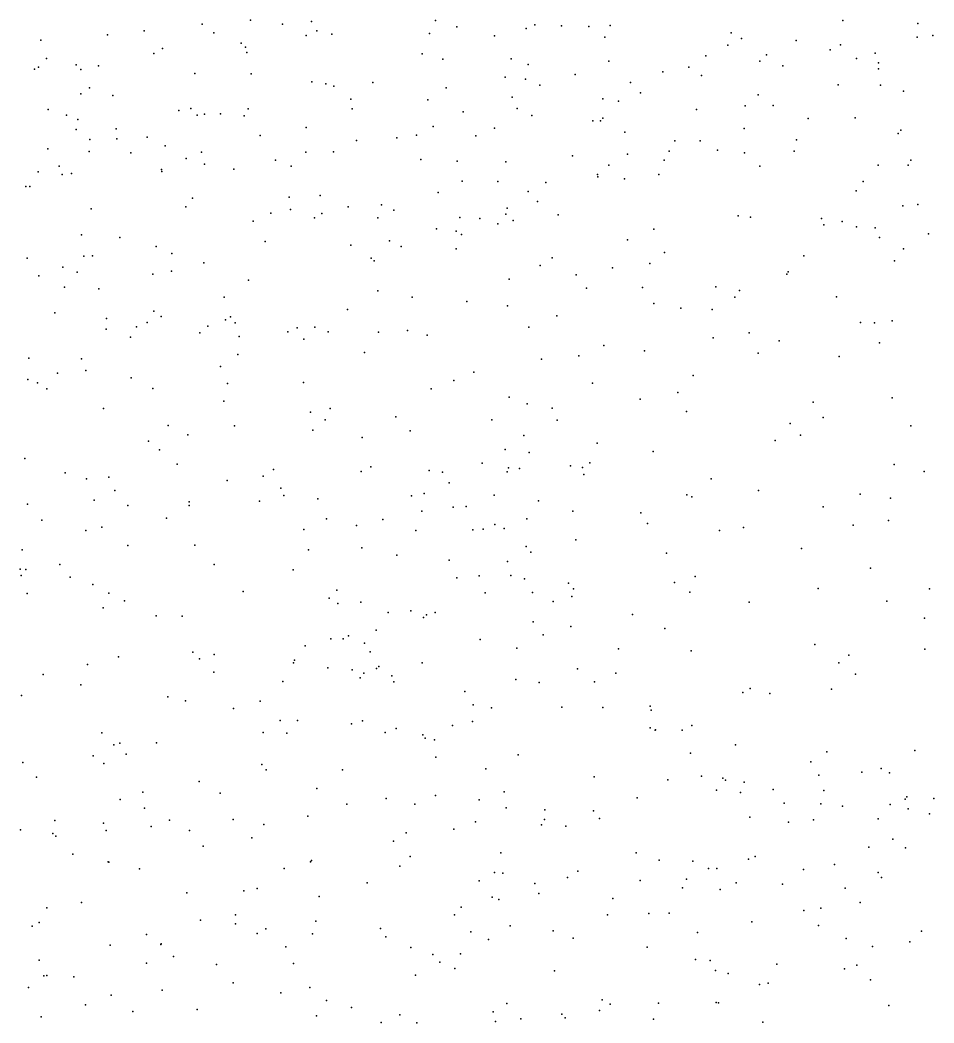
# Model space of a CAD drawing. Header units: metres. Extents: x -25 to 25, y -27.7 to 27.8.
# Drawn here: x -9.48 to -7.938, y 0.012 to 1.704 of the extents above; entities that cross this region are included whole.
import ezdxf

# ---------------------------------------------------------------- set-up
doc = ezdxf.new("R2010")
doc.units = ezdxf.units.M

msp = doc.modelspace()

# ---------------------------------------------------------------- linework, layer by layer
for p in [(-9.173, 1.697, -20.8671), (-9.091, 1.7039, 15.1691), (-9.0372, 1.6967, -19.4959), (-8.9884, 1.7013, -1.6139), (-8.7793, 1.7033, -1.5509), (-8.7433, 1.6926, -19.2347), (-8.6116, 1.696, -3.1432), (-8.5669, 1.694, -12.1462), (-8.5205, 1.6931, -6.812), (-8.4844, 1.6946, -21.0591), (-8.0922, 1.7034, 2.9187), (-7.9657, 1.698, 24.0702), (-9.3324, 1.6788, 27.0805), (-9.2706, 1.6859, -2.1658), (-9.153, 1.6822, -3.1095), (-8.9975, 1.6781, 25.5321), (-8.9793, 1.6858, -9.8992), (-8.954, 1.6799, 16.3013), (-8.7893, 1.6812, 27.1834), (-8.6795, 1.6772, -2.2651), (-8.6263, 1.6894, 27.2177), (-8.4938, 1.6751, -2.1298), (-8.2806, 1.6824, 27.2663), (-7.9669, 1.6749, -10.0421), (-7.9402, 1.6778, -2.3151), (-9.4448, 1.6702, -20.5093), (-9.1071, 1.6649, -8.9492), (-9.0998, 1.6583, -11.9698), (-8.286, 1.6616, -8.6733), (-8.2629, 1.6727, 2.965), (-8.1709, 1.6693, -20.1177), (-8.0962, 1.662, 24.2567), (-9.2545, 1.6473, -19.6576), (-9.2399, 1.6557, -9.0329), (-9.0974, 1.6492, -6.6532), (-8.8018, 1.6468, -3.1137), (-8.323, 1.6436, -12.178), (-8.2211, 1.6451, -3.2505), (-8.1132, 1.6535, -20.7816), (-8.0376, 1.6481, -2.1642), (-9.4488, 1.6246, 25.6782), (-9.4352, 1.6391, 21.9005), (-9.3854, 1.6284, 16.4162), (-9.3478, 1.6269, -11.8394), (-8.7666, 1.6381, -8.769), (-8.6515, 1.6383, -9.9212), (-8.6228, 1.6291, -20.9836), (-8.4866, 1.6345, -19.3448), (-8.3521, 1.6244, -2.0384), (-8.232, 1.6348, -14.7342), (-8.1935, 1.6266, -6.7775), (-8.0692, 1.6388, -20.4549), (-8.0321, 1.6319, 22.7037), (-9.4556, 1.6212, 15.1904), (-9.3774, 1.6205, -18.576), (-9.185, 1.6135, 22.2132), (-9.0901, 1.6133, -1.8076), (-8.6618, 1.6073, 22.635), (-8.5438, 1.6119, -19.6694), (-8.3958, 1.6167, -1.6263), (-8.3306, 1.6102, 24.5913), (-8.0318, 1.6216, 4.9199), (-8.9879, 1.5998, -2.3541), (-8.964, 1.5963, 22.4424), (-8.9505, 1.5923, -6.6532), (-8.8847, 1.5986, -1.7693), (-8.6275, 1.604, 14.9849), (-8.603, 1.594, -1.7513), (-8.4504, 1.5988, 15.3814), (-8.0998, 1.5944, -1.1284), (-8.0288, 1.5938, -6.7545), (-9.3777, 1.5797, 22.0373), (-9.3631, 1.5896, -6.3752), (-9.3233, 1.5765, -3.3346), (-8.7611, 1.5898, -19.5656), (-8.6501, 1.574, -3.2881), (-8.4336, 1.5811, 24.7566), (-8.2351, 1.5778, -20.6946), (-7.9897, 1.584, -19.7284), (-8.9219, 1.5707, -20.8982), (-8.7924, 1.5692, -9.9237), (-8.4967, 1.5709, 15.631), (-8.4706, 1.567, -20.8757), (-8.2567, 1.559, -19.3922), (-8.2094, 1.5597, 22.6914), (-9.4324, 1.5529, -20.2486), (-9.4014, 1.5436, -5.8993), (-9.2122, 1.5512, -18.8619), (-9.1922, 1.5545, 27.1933), (-9.181, 1.5436, -9.9379), (-9.1688, 1.5451, -6.4886), (-9.142, 1.5458, -20.7446), (-9.1022, 1.5424, -3.1935), (-9.0952, 1.554, -19.6195), (-8.92, 1.5542, -12.0154), (-8.7327, 1.549, -20.899), (-8.6412, 1.5546, 16.062), (-8.6166, 1.5427, -8.7595), (-8.3391, 1.553, -1.8289), (-9.3826, 1.5362, -15.7033), (-8.9973, 1.5227, -8.91), (-8.7831, 1.5245, 16.2458), (-8.5138, 1.5341, 22.681), (-8.5009, 1.5337, -3.3812), (-8.4972, 1.5385, 27.2306), (-8.1504, 1.5378, -3.3394), (-8.0715, 1.539, -1.3225), (-9.3855, 1.5191, -20.0463), (-9.3178, 1.5202, -6.2147), (-9.2654, 1.5061, -20.5546), (-9.0748, 1.509, 16.449), (-8.8112, 1.5095, 15.0098), (-8.7113, 1.5086, -12.0552), (-8.6799, 1.5216, -6.6793), (-8.4599, 1.5146, -19.8812), (-8.2587, 1.5207, -20.3876), (-7.9988, 1.5127, -2.0472), (-7.9943, 1.5184, -3.2663), (-9.3624, 1.5024, -20.3934), (-9.3167, 1.5036, -6.0392), (-9.235, 1.4919, 16.541), (-8.9122, 1.5006, -1.9774), (-8.8444, 1.5053, -2.1474), (-8.3755, 1.4999, -20.0982), (-8.3326, 1.4999, 27.2307), (-8.17, 1.5021, -1.7203), (-9.4329, 1.4864, 27.1153), (-9.3637, 1.4823, -5.6388), (-9.2931, 1.4797, -19.9137), (-9.174, 1.4811, 25.5307), (-8.9982, 1.4813, -20.7498), (-8.951, 1.4815, -19.6726), (-8.5482, 1.4746, -20.7349), (-8.4552, 1.4777, 15.276), (-8.3848, 1.4825, -20.6254), (-8.3037, 1.4842, -10.015), (-8.2582, 1.48, -6.6949), (-8.1744, 1.4826, 24.4861), (-9.414, 1.4574, -15.9182), (-9.1996, 1.4706, -3.3266), (-9.1686, 1.4608, -19.7907), (-9.049, 1.4674, 22.4204), (-9.0226, 1.4572, -15.0252), (-8.8041, 1.4687, 25.35), (-8.7426, 1.4659, -14.8153), (-8.6605, 1.4646, 25.1329), (-8.4869, 1.4592, -14.7458), (-8.3935, 1.4676, -20.2489), (-8.232, 1.4575, -12.1362), (-8.0323, 1.459, 24.348), (-7.9819, 1.4594, -6.6879), (-7.9776, 1.4676, -1.2027), (-9.4497, 1.4476, -18.4191), (-9.4092, 1.4436, -9.1435), (-9.393, 1.4448, -10.0061), (-9.2414, 1.452, -11.9442), (-9.2409, 1.4484, -15.3138), (-9.1196, 1.4526, -8.9882), (-8.5057, 1.4434, 24.8792), (-8.5055, 1.4396, 15.5471), (-8.4027, 1.4436, -20.4039), (-9.4705, 1.4229, 16.6327), (-9.4637, 1.4233, -5.3064), (-8.734, 1.4324, -3.3941), (-8.674, 1.4315, 14.9225), (-8.5932, 1.4297, 15.8888), (-8.4602, 1.4361, -10.0251), (-8.058, 1.4316, 22.654), (-9.0261, 1.4051, -20.606), (-8.9735, 1.4082, -19.1036), (-8.7746, 1.4132, -19.7918), (-8.6231, 1.4149, -9.9994), (-8.0697, 1.4156, -19.9545), (-9.2002, 1.3891, -20.2585), (-9.1893, 1.4032, -6.1378), (-8.9268, 1.3889, -12.0304), (-8.8704, 1.3921, 22.5521), (-8.6073, 1.3977, -3.4753), (-7.9909, 1.3906, -1.6698), (-7.9655, 1.3926, -12.5009), (-9.3601, 1.3852, 25.574), (-9.057, 1.3782, -3.3464), (-9.0236, 1.3846, -19.8742), (-8.9709, 1.3774, 15.0159), (-8.8494, 1.3832, 16.3835), (-8.7384, 1.371, 22.6333), (-8.6606, 1.3764, -6.6285), (-8.6583, 1.3865, 16.1175), (-8.5724, 1.3754, -20.3313), (-8.2685, 1.3735, -3.5464), (-8.2477, 1.3715, -19.653), (-9.087, 1.3649, -6.3), (-8.9835, 1.3701, 25.43), (-8.8767, 1.3701, -20.5555), (-8.7046, 1.369, -19.2768), (-8.6739, 1.3599, -8.7745), (-8.6483, 1.3657, -20.0552), (-8.1281, 1.3691, -14.7745), (-8.1241, 1.3584, -6.6283), (-8.093, 1.3641, -3.4983), (-8.069, 1.3553, -10.0223), (-8.0376, 1.3535, 27.1862), (-9.3761, 1.3416, 22.2359), (-9.3115, 1.3372, -15.5744), (-8.7775, 1.352, -12.04), (-8.7445, 1.3476, -20.4431), (-8.7355, 1.342, 25.2057), (-8.411, 1.3514, -8.7197), (-8.0304, 1.3371, -12.3165), (-7.9473, 1.3431, -1.8262), (-9.2503, 1.3222, 15.0566), (-9.0663, 1.3303, -20.1302), (-8.9222, 1.3241, -8.8589), (-8.8568, 1.3315, -19.9684), (-8.8372, 1.3219, -3.446), (-8.4554, 1.3329, 27.2091), (-9.3722, 1.3054, -18.583), (-9.3579, 1.306, -3.4729), (-9.2241, 1.31, -9.0453), (-8.7446, 1.3182, 27.2385), (-8.3927, 1.312, 24.7407), (-8.1581, 1.3064, -12.1698), (-7.9895, 1.3182, -8.5736), (-9.4678, 1.302, 15.0373), (-9.4076, 1.2873, 27.1728), (-9.1699, 1.2946, -3.434), (-8.8877, 1.3021, -6.4842), (-8.8824, 1.2976, -20.1185), (-8.6029, 1.2896, 22.6898), (-8.5825, 1.3026, 24.9434), (-8.4808, 1.286, 15.3283), (-8.4174, 1.2931, 22.711), (-8.0051, 1.2978, 24.4385), (-9.4485, 1.2727, -10.053), (-9.3837, 1.2789, -5.2457), (-9.2563, 1.2751, 22.3412), (-9.2244, 1.2801, 25.4927), (-8.5419, 1.274, 15.5433), (-8.1868, 1.275, -8.6153), (-8.1845, 1.2794, 22.6758), (-9.4052, 1.2534, 16.7805), (-9.0946, 1.2651, -15.107), (-8.6551, 1.2668, 16.0198), (-8.4303, 1.2529, -19.4588), (-8.3064, 1.2539, -20.0216), (-9.3471, 1.2504, -15.8182), (-9.1359, 1.2365, -9.9606), (-8.8762, 1.247, 25.3202), (-8.8187, 1.2366, -14.9051), (-8.5243, 1.2516, -12.0461), (-8.2741, 1.2364, -10.0687), (-8.2666, 1.2476, 27.1847), (-8.1025, 1.2371, -3.5929), (-8.7265, 1.229, 16.2702), (-8.6578, 1.2218, -3.5839), (-8.411, 1.2256, -19.8396), (-9.4211, 1.2103, 25.5693), (-9.2541, 1.2128, 16.7871), (-9.2417, 1.2039, -5.3662), (-9.1249, 1.2031, -5.6861), (-8.9276, 1.2158, 16.6051), (-8.5748, 1.2047, -10.0843), (-8.3655, 1.2177, -12.0846), (-8.3127, 1.2155, -14.7759), (-9.3344, 1.2007, -11.9979), (-9.2834, 1.1862, 27.2321), (-9.2658, 1.1936, -15.3073), (-9.163, 1.1874, -18.8834), (-9.1333, 1.1983, -12.0563), (-9.1173, 1.1934, 14.9733), (-9.0124, 1.1847, -6.064), (-8.983, 1.186, -3.5328), (-8.6219, 1.1856, 27.2327), (-8.0621, 1.1935, 27.1139), (-8.0385, 1.1929, -6.5406), (-8.0088, 1.1964, -12.504), (-9.3348, 1.1825, -9.0981), (-9.2935, 1.1691, -10.0028), (-9.1766, 1.1764, -3.5367), (-9.1106, 1.1701, -8.9428), (-9.0281, 1.1781, 16.7259), (-8.9602, 1.1781, -6.2459), (-8.8754, 1.1775, -8.7875), (-8.8263, 1.1804, 25.1867), (-8.7933, 1.1722, -6.4791), (-8.3109, 1.1678, -8.6298), (-8.2501, 1.1765, -6.5584), (-9.0012, 1.1657, -9.9887), (-8.4951, 1.155, -6.5764), (-8.1995, 1.1626, 24.6023), (-8.0302, 1.1595, -10.0302), (-9.4653, 1.1338, -3.5992), (-9.1127, 1.14, 27.2623), (-8.8989, 1.1432, 27.2632), (-8.5376, 1.1375, 15.4288), (-8.4266, 1.1459, 24.7481), (-8.2349, 1.1419, -3.7008), (-8.098, 1.1363, -12.2775), (-9.3766, 1.1326, 22.3215), (-9.1418, 1.1196, -5.495), (-8.6002, 1.132, 15.6172), (-9.4166, 1.1081, 27.1719), (-9.3688, 1.1128, -15.5122), (-9.2928, 1.1006, 25.4519), (-8.7146, 1.1101, -8.7265), (-8.3443, 1.1044, 27.1886), (-9.4667, 1.0974, -5.0019), (-9.4503, 1.0918, 16.9039), (-9.1301, 1.091, 16.8602), (-9.0019, 1.0924, -8.83), (-8.748, 1.096, -12.0794), (-8.5144, 1.0914, -19.982), (-9.4346, 1.082, -18.4707), (-9.2562, 1.0825, 14.9257), (-8.7866, 1.0818, 14.7168), (-8.6548, 1.0677, -10.0949), (-8.3705, 1.0759, -10.0929), (-8.0091, 1.0666, -8.5496), (-9.1364, 1.0611, 25.3593), (-8.9569, 1.0489, -12.1115), (-8.6247, 1.0567, 14.6898), (-8.5822, 1.0495, -19.4175), (-8.4341, 1.0644, -3.7283), (-8.1419, 1.0592, -20.4074), (-9.3391, 1.0485, -5.1033), (-8.9901, 1.0427, 14.7995), (-8.8461, 1.0346, 25.0412), (-8.3556, 1.0434, -6.5414), (-8.1255, 1.0337, -10.0386), (-9.2299, 1.02, 27.2366), (-9.1181, 1.0193, -10.0513), (-8.9656, 1.0294, -5.921), (-8.6841, 1.0297, 15.945), (-8.574, 1.0289, 22.7181), (-8.1807, 1.0234, 22.6715), (-7.9773, 1.0196, -6.4911), (-9.197, 1.0042, -5.2631), (-8.9862, 1.0121, -5.7576), (-8.9031, 0.9995, -6.164), (-8.8222, 1.0111, 16.7365), (-8.63, 1.0032, 24.8139), (-8.1635, 1.0038, -8.5398), (-9.2632, 0.9938, 16.9766), (-8.5064, 0.9903, -14.7802), (-8.2064, 0.9945, -6.5112), (-9.472, 0.9646, 25.4439), (-9.2445, 0.9788, -8.9617), (-8.6615, 0.9795, 15.6649), (-8.6211, 0.9742, 15.5007), (-8.4119, 0.9762, 22.7253), (-9.2147, 0.9549, -12.1174), (-8.8882, 0.9504, -8.7033), (-8.7006, 0.9564, 16.2309), (-8.6561, 0.9485, 14.5588), (-8.6374, 0.9475, -19.8877), (-8.5513, 0.9521, 27.2464), (-8.5314, 0.9491, 15.2312), (-8.5186, 0.9572, 24.7045), (-8.0057, 0.9543, -12.5614), (-9.4037, 0.9404, -15.3376), (-9.3304, 0.933, 25.3278), (-9.0697, 0.9347, 25.1434), (-9.0527, 0.946, 16.9925), (-8.9044, 0.9422, 27.2656), (-8.7899, 0.9443, -14.8357), (-8.7674, 0.9413, -6.3773), (-8.6584, 0.9421, -19.6029), (-8.5291, 0.9372, 14.7826), (-7.9551, 0.9422, 22.5253), (-9.3681, 0.9299, -3.7426), (-9.1304, 0.927, 22.5069), (-9.04, 0.9141, -5.4861), (-8.7559, 0.9231, -12.1239), (-8.3142, 0.9298, -3.7941), (-9.3199, 0.9105, 14.8404), (-9.0349, 0.9021, -12.1499), (-8.8196, 0.9014, 14.6001), (-8.7983, 0.9051, -3.7342), (-8.6805, 0.9022, 16.4052), (-8.3552, 0.9033, -10.0777), (-8.3466, 0.8996, 24.6033), (-8.2346, 0.9104, -12.1694), (-8.0631, 0.904, -14.7357), (-8.0117, 0.8976, 27.041), (-9.4676, 0.8871, -9.0706), (-9.355, 0.8939, -18.7533), (-9.2982, 0.8853, -10.1378), (-9.195, 0.891, -15.0267), (-9.1946, 0.8848, -3.7564), (-9.0763, 0.8924, 27.2545), (-8.9775, 0.8964, 25.0184), (-8.7496, 0.8824, 27.2635), (-8.7274, 0.8834, 15.7726), (-8.6054, 0.8927, -8.5956), (-8.1251, 0.8826, 24.5432), (-9.2328, 0.8638, 17.0994), (-8.802, 0.8755, 24.8498), (-8.5474, 0.8754, 14.9306), (-8.4331, 0.8729, -6.5238), (-9.443, 0.8605, -10.1899), (-9.342, 0.8487, -4.9937), (-8.9628, 0.8624, -10.1309), (-8.9125, 0.8515, 17.0805), (-8.868, 0.8613, -19.1208), (-8.6791, 0.8531, 16.754), (-8.6633, 0.8461, 15.3594), (-8.625, 0.8625, -3.7661), (-8.4215, 0.8547, -20.3801), (-8.2598, 0.8482, -8.5365), (-8.0746, 0.8516, -6.4795), (-8.0151, 0.8597, -20.6164), (-9.3689, 0.8428, 25.1573), (-9.0011, 0.8447, -8.7152), (-8.8126, 0.8427, -6.1952), (-8.7163, 0.8442, 15.5832), (-8.6989, 0.845, -10.1243), (-8.3001, 0.843, -14.7327), (-9.2982, 0.8175, 22.4689), (-9.1851, 0.818, -8.8317), (-8.9033, 0.8139, -5.8461), (-8.6265, 0.8159, 15.1176), (-8.5427, 0.8273, 22.7045), (-8.162, 0.8126, -9.9859), (-9.4767, 0.81, 17.1535), (-8.9935, 0.8102, -3.7693), (-8.8447, 0.8015, 14.724), (-8.6183, 0.8061, -12.1289), (-8.3893, 0.8044, -12.1242), (-9.4127, 0.7854, -3.7993), (-9.1525, 0.7853, 14.8803), (-8.7559, 0.7928, 16.0957), (-8.6579, 0.7908, 14.7565), (-8.0456, 0.7796, 22.5454), (-9.48, 0.7778, 14.934), (-9.478, 0.767, 22.4447), (-9.4701, 0.7771, -12.083), (-9.3957, 0.7643, 27.1359), (-9.0193, 0.7768, -5.4099), (-8.7432, 0.7629, -19.8076), (-8.7054, 0.7666, 17.1063), (-8.652, 0.7668, -14.7662), (-8.6293, 0.7614, 16.6283), (-8.3412, 0.765, 22.6798), (-9.3573, 0.7517, -8.9421), (-8.555, 0.7539, 24.614), (-8.5466, 0.7447, -8.5619), (-8.3759, 0.7552, 27.2241), (-8.1336, 0.7452, -12.2366), (-7.9459, 0.7444, 22.4302), (-9.4682, 0.7367, -17.6678), (-9.33, 0.7374, 25.0043), (-9.1039, 0.7397, -19.0547), (-8.9588, 0.729, -12.1821), (-8.9457, 0.742, 17.2766), (-8.6956, 0.7379, 14.9005), (-8.6153, 0.7381, 16.8781), (-8.5495, 0.7313, 27.2556), (-8.35, 0.7387, -3.8168), (-9.3397, 0.7125, 14.9661), (-9.3039, 0.7243, -10.206), (-8.9439, 0.7199, 27.254), (-8.9049, 0.7217, -5.7095), (-8.5808, 0.7232, -20.2779), (-8.25, 0.7222, -6.4955), (-8.0178, 0.7235, 27.0429), (-9.2505, 0.699, 17.2846), (-9.2065, 0.6981, 22.5152), (-8.8588, 0.7047, 15.0574), (-8.8206, 0.7072, 15.2346), (-8.7992, 0.6961, -19.469), (-8.7942, 0.7008, 14.0147), (-8.7798, 0.7044, 24.7172), (-8.4469, 0.7013, -6.4986), (-7.9544, 0.695, -3.7336), (-8.6144, 0.6888, 17.2106), (-8.5508, 0.6807, 17.0568), (-8.3924, 0.6775, -9.992), (-8.9555, 0.6603, 13.7122), (-8.9347, 0.6602, 15.3508), (-8.9262, 0.6653, 13.9142), (-8.8794, 0.6746, 15.527), (-8.5974, 0.6671, -6.4367), (-8.9993, 0.6485, 17.3993), (-8.8989, 0.6528, -10.1806), (-8.7036, 0.659, 13.7512), (-8.6419, 0.6443, 22.6408), (-8.4707, 0.6435, 22.658), (-8.1391, 0.6508, -20.6612), (-9.3139, 0.6298, -3.8475), (-9.1883, 0.6376, 27.1992), (-9.1774, 0.6265, -12.1854), (-9.1523, 0.6336, 24.8678), (-8.8892, 0.6384, 15.7065), (-8.3481, 0.6401, 24.5208), (-8.0821, 0.6323, -8.5928), (-7.9536, 0.6427, -12.5331), (-9.3663, 0.6166, 15.1898), (-9.0186, 0.6196, -5.3022), (-9.0172, 0.6243, -14.8732), (-8.9607, 0.611, 22.552), (-8.879, 0.6099, 17.502), (-8.8748, 0.6136, -3.81), (-8.8015, 0.6199, -5.8827), (-8.5397, 0.6095, -12.1453), (-8.099, 0.6194, -6.4859), (-9.441, 0.6, 24.8988), (-9.1533, 0.6039, 17.4058), (-8.9196, 0.6078, 24.76), (-8.9064, 0.5942, -5.5508), (-8.9001, 0.6022, -8.607), (-8.8528, 0.5976, 15.9697), (-8.4751, 0.6024, 17.1917), (-8.071, 0.6005, 22.4537), (-9.3772, 0.5825, -19.0465), (-9.0367, 0.5882, -19.2624), (-8.8493, 0.5874, -12.1902), (-8.6437, 0.5916, 16.4764), (-8.6044, 0.5863, 27.2425), (-8.511, 0.5878, 24.5502), (-8.2486, 0.5761, -12.1576), (-8.1112, 0.5752, -3.7996), (-9.4774, 0.5647, 17.3239), (-9.2307, 0.5621, -14.9977), (-8.7296, 0.5711, 17.6094), (-8.261, 0.5697, -8.6235), (-8.2151, 0.5678, 22.5488), (-9.2012, 0.5554, -5.0591), (-9.1197, 0.5425, -10.2259), (-9.0747, 0.5551, 15.4911), (-8.7157, 0.5487, -8.6172), (-8.685, 0.5435, -12.1747), (-8.5663, 0.5447, -9.9925), (-8.4967, 0.5443, -14.7457), (-8.417, 0.5464, 17.3752), (-8.4155, 0.5397, -8.6308), (-9.0411, 0.5224, 17.5574), (-9.012, 0.5221, 15.6957), (-8.9209, 0.5166, 27.2285), (-8.9021, 0.5219, 17.627), (-8.8456, 0.5086, 16.1237), (-8.7508, 0.5139, 24.6292), (-8.7167, 0.5206, -6.0173), (-8.4171, 0.5099, 27.2063), (-8.347, 0.5139, -3.8159), (-9.3423, 0.5013, 17.4425), (-9.0697, 0.5023, -5.1817), (-9.0301, 0.501, -12.2059), (-8.864, 0.5019, -19.6078), (-8.8006, 0.4984, -19.8551), (-8.7966, 0.4925, -10.1098), (-8.4085, 0.5059, -20.5108), (-8.4083, 0.5069, -9.8743), (-8.3631, 0.5063, 17.5235), (-9.3216, 0.4815, -10.2053), (-9.3116, 0.4841, 27.1157), (-9.25, 0.4848, 15.4994), (-8.7811, 0.4899, -5.7335), (-8.2732, 0.4815, -9.7475), (-9.3568, 0.4629, 24.748), (-9.3008, 0.4658, -4.9477), (-8.7789, 0.4606, 16.2781), (-8.6398, 0.4644, 22.5688), (-8.3491, 0.4673, 17.1582), (-8.1189, 0.4694, 24.4772), (-7.9704, 0.4718, 23.1542), (-9.4753, 0.4518, -8.7939), (-9.3385, 0.4496, -3.8787), (-9.0722, 0.4481, -8.6607), (-8.6941, 0.441, -9.9622), (-8.1462, 0.4527, 22.3907), (-8.0273, 0.4416, -9.4828), (-9.4525, 0.4269, 15.7062), (-9.0649, 0.4389, 27.18), (-8.9362, 0.4393, 22.5468), (-8.5116, 0.4271, -12.1485), (-8.3304, 0.4286, 24.491), (-8.2946, 0.4249, 17.6588), (-8.1328, 0.43, -6.4919), (-8.0602, 0.4353, 22.8885), (-8.0135, 0.4339, -3.7996), (-9.178, 0.4192, -19.3154), (-8.9796, 0.4075, -5.2757), (-8.3871, 0.4225, 22.5084), (-8.2898, 0.4219, 27.1225), (-8.2584, 0.4186, 17.3819), (-8.2097, 0.4062, 23.1623), (-9.2729, 0.4012, 15.7346), (-9.1426, 0.3998, 24.6732), (-8.8623, 0.3906, 24.6252), (-8.7793, 0.3957, 27.1913), (-8.6631, 0.4022, 24.56), (-8.439, 0.3921, 16.8411), (-8.3053, 0.4051, -9.6153), (-8.2645, 0.4008, -8.7718), (-8.1243, 0.4044, -12.1826), (-7.9869, 0.3895, 23.5308), (-7.9839, 0.3936, -12.3329), (-7.9384, 0.3906, 24.4544), (-9.3111, 0.389, -8.6848), (-9.2699, 0.3747, -12.1932), (-8.9287, 0.3812, -8.6642), (-8.8138, 0.3814, -12.1946), (-8.7053, 0.3885, -3.8024), (-8.6598, 0.3748, -9.8245), (-8.1909, 0.3827, 22.8174), (-8.1294, 0.3817, 27.0187), (-8.0925, 0.378, -8.889), (-8.012, 0.3806, 22.1208), (-7.9821, 0.3736, -9.2049), (-9.1206, 0.3554, -14.9458), (-8.9946, 0.3611, 17.6563), (-8.5945, 0.3719, -5.9829), (-8.5127, 0.3701, 17.7107), (-8.5024, 0.3573, -6.2224), (-8.2487, 0.3593, 17.2133), (-8.0325, 0.3564, -20.7778), (-7.9459, 0.365, 22.7043), (-9.4213, 0.3539, -17.625), (-9.3392, 0.349, 15.9128), (-9.2587, 0.3435, 27.0765), (-9.228, 0.3544, 22.5392), (-9.0689, 0.3472, 15.9656), (-8.7481, 0.3393, -5.5953), (-8.7118, 0.3517, 16.4225), (-8.6002, 0.3466, 16.5892), (-8.5953, 0.3551, 27.1643), (-8.5596, 0.3441, -9.6692), (-8.1835, 0.3508, 23.4189), (-8.1417, 0.355, -9.3641), (-9.4793, 0.3379, -10.1734), (-9.4249, 0.3316, -4.8484), (-9.4197, 0.3275, 27.0137), (-9.335, 0.3367, -15.1303), (-9.1939, 0.3369, -5.0156), (-9.0891, 0.3242, -12.2119), (-8.8287, 0.3331, 17.6824), (-8.008, 0.322, -6.5023), (-9.1709, 0.3104, -8.6507), (-8.8498, 0.3189, -5.4327), (-8.0482, 0.3088, -14.7887), (-7.9864, 0.3075, 17.7727), (-9.3907, 0.2968, 24.5409), (-8.8217, 0.2932, 16.3156), (-8.6691, 0.2993, 22.521), (-8.4409, 0.2993, -9.4875), (-8.2514, 0.2882, -3.8434), (-8.24, 0.293, 17.7943), (-9.3316, 0.2841, 17.5308), (-9.3304, 0.2834, -3.8851), (-9.2783, 0.2721, 16.0638), (-9.0346, 0.2726, 16.1126), (-8.9898, 0.2838, 27.1294), (-8.9883, 0.2863, 24.5713), (-8.8396, 0.2768, 22.5259), (-8.4021, 0.2866, 23.0351), (-8.3452, 0.2852, 23.3103), (-8.3186, 0.2727, -6.3295), (-8.3045, 0.2729, -8.9513), (-8.1587, 0.2709, 22.6039), (-8.1064, 0.2794, 17.4292), (-8.6798, 0.266, -9.5932), (-8.6657, 0.2648, -14.8579), (-8.5565, 0.2573, -8.8298), (-8.5392, 0.2684, -20.3447), (-8.3557, 0.2547, 16.942), (-8.0326, 0.2662, 24.4054), (-8.0267, 0.2573, 17.5624), (-9.08, 0.2389, -10.105), (-8.8947, 0.2484, -3.8381), (-8.7055, 0.2519, -12.1772), (-8.6116, 0.2475, -3.8114), (-8.434, 0.2522, -9.3271), (-8.3623, 0.2399, -9.1484), (-8.2989, 0.2374, 22.2842), (-8.2718, 0.2486, 27.018), (-8.1941, 0.2461, -20.6535), (-8.0883, 0.2395, 26.9288), (-9.1985, 0.2319, 24.3982), (-9.1028, 0.2349, -3.8802), (-8.9753, 0.2253, -5.2045), (-8.6838, 0.2243, -20.0825), (-8.6723, 0.2206, -9.4158), (-8.605, 0.2308, 24.4998), (-8.4799, 0.2222, -5.8397), (-9.4347, 0.2061, 24.3303), (-9.3762, 0.2156, -8.5967), (-8.736, 0.2077, 17.687), (-8.1292, 0.2058, -6.3941), (-8.0629, 0.2153, 23.7582), (-9.1168, 0.1945, 27.0556), (-8.7473, 0.1946, -8.814), (-8.4893, 0.1947, 16.7513), (-8.4191, 0.1968, 22.7608), (-8.3849, 0.1976, 17.7641), (-8.1577, 0.2021, 22.0399), (-9.4594, 0.1755, -3.8535), (-9.4479, 0.1815, 16.3259), (-9.1754, 0.1856, 16.1767), (-9.1167, 0.1795, -5.0525), (-9.0653, 0.1708, -19.6429), (-8.981, 0.1841, -9.9285), (-8.8719, 0.1717, -9.5928), (-8.6534, 0.1758, -8.9416), (-8.2457, 0.1825, -6.2174), (-8.1334, 0.1768, -12.138), (-9.2669, 0.1615, -4.9469), (-9.0803, 0.1633, 22.5202), (-8.9869, 0.1624, -12.2009), (-8.863, 0.1576, -19.8257), (-8.7194, 0.166, -5.4659), (-8.6898, 0.1527, 27.0522), (-8.5805, 0.1674, 17.7015), (-8.5471, 0.1553, 23.1758), (-8.337, 0.1648, -3.9661), (-8.0864, 0.1546, -4.0458), (-7.9592, 0.1668, 21.8339), (-9.3278, 0.1432, -17.4947), (-9.2424, 0.1443, -3.8977), (-9.2421, 0.1455, -8.6308), (-9.0316, 0.1404, -8.7019), (-8.8207, 0.1396, -9.4252), (-8.422, 0.1403, 24.3954), (-8.0418, 0.1414, 17.9187), (-7.9791, 0.1492, -6.4457), (-9.2212, 0.1242, 24.1959), (-8.7837, 0.1276, 22.4742), (-8.737, 0.129, -9.2513), (-8.3406, 0.1192, 23.7229), (-9.4479, 0.1182, 22.5085), (-9.2665, 0.1131, 26.9857), (-9.1486, 0.1108, 17.6129), (-9.019, 0.1126, 24.2714), (-8.7717, 0.1146, 24.4038), (-8.7466, 0.1039, -9.094), (-8.316, 0.1178, -5.8907), (-8.2033, 0.1115, 17.224), (-8.0892, 0.1032, 23.8997), (-8.0687, 0.1094, 22.4542), (-9.4398, 0.0917, -16.961), (-9.4351, 0.0923, -15.4561), (-9.3891, 0.0901, -19.5472), (-8.8128, 0.0926, -3.8571), (-8.5785, 0.1, 23.5138), (-8.3067, 0.1009, 17.0697), (-8.2854, 0.0958, 22.5052), (-8.0455, 0.085, 17.408), (-9.4657, 0.0719, -4.8266), (-9.2404, 0.0677, -15.2064), (-9.1205, 0.0797, 16.283), (-8.9911, 0.072, -15.0331), (-8.2329, 0.077, 24.3198), (-8.2178, 0.0792, 21.956), (-9.3265, 0.0591, 17.4981), (-9.0399, 0.0628, -9.699), (-8.4983, 0.0511, 22.2951), (-9.3695, 0.043, -3.887), (-9.1813, 0.0351, -10.0012), (-8.9629, 0.05, -8.8286), (-8.9211, 0.0385, 16.4291), (-8.6586, 0.045, 22.4032), (-8.4844, 0.044, 16.8767), (-8.403, 0.0458, -5.6386), (-8.3055, 0.0466, -4.1665), (-8.3018, 0.0464, 23.908), (-8.0145, 0.0416, -4.2099), (-9.4442, 0.0224, -8.5284), (-9.29, 0.0315, 16.4063), (-8.9802, 0.0241, 24.0793), (-8.8394, 0.026, -5.2433), (-8.6822, 0.0312, 23.2184), (-8.6355, 0.0192, 22.9925), (-8.5661, 0.0271, 22.8244), (-8.5602, 0.0206, 24.3131), (-8.5023, 0.0334, 23.8889), (-8.4113, 0.0183, 22.1563), (-8.8708, 0.0131, 17.6709), (-8.8106, 0.0122, 23.8682), (-8.6778, 0.0146, -3.9397), (-8.227, 0.0134, 24.1222)]:
    msp.add_point(p)

doc.saveas('drawing.dxf')
